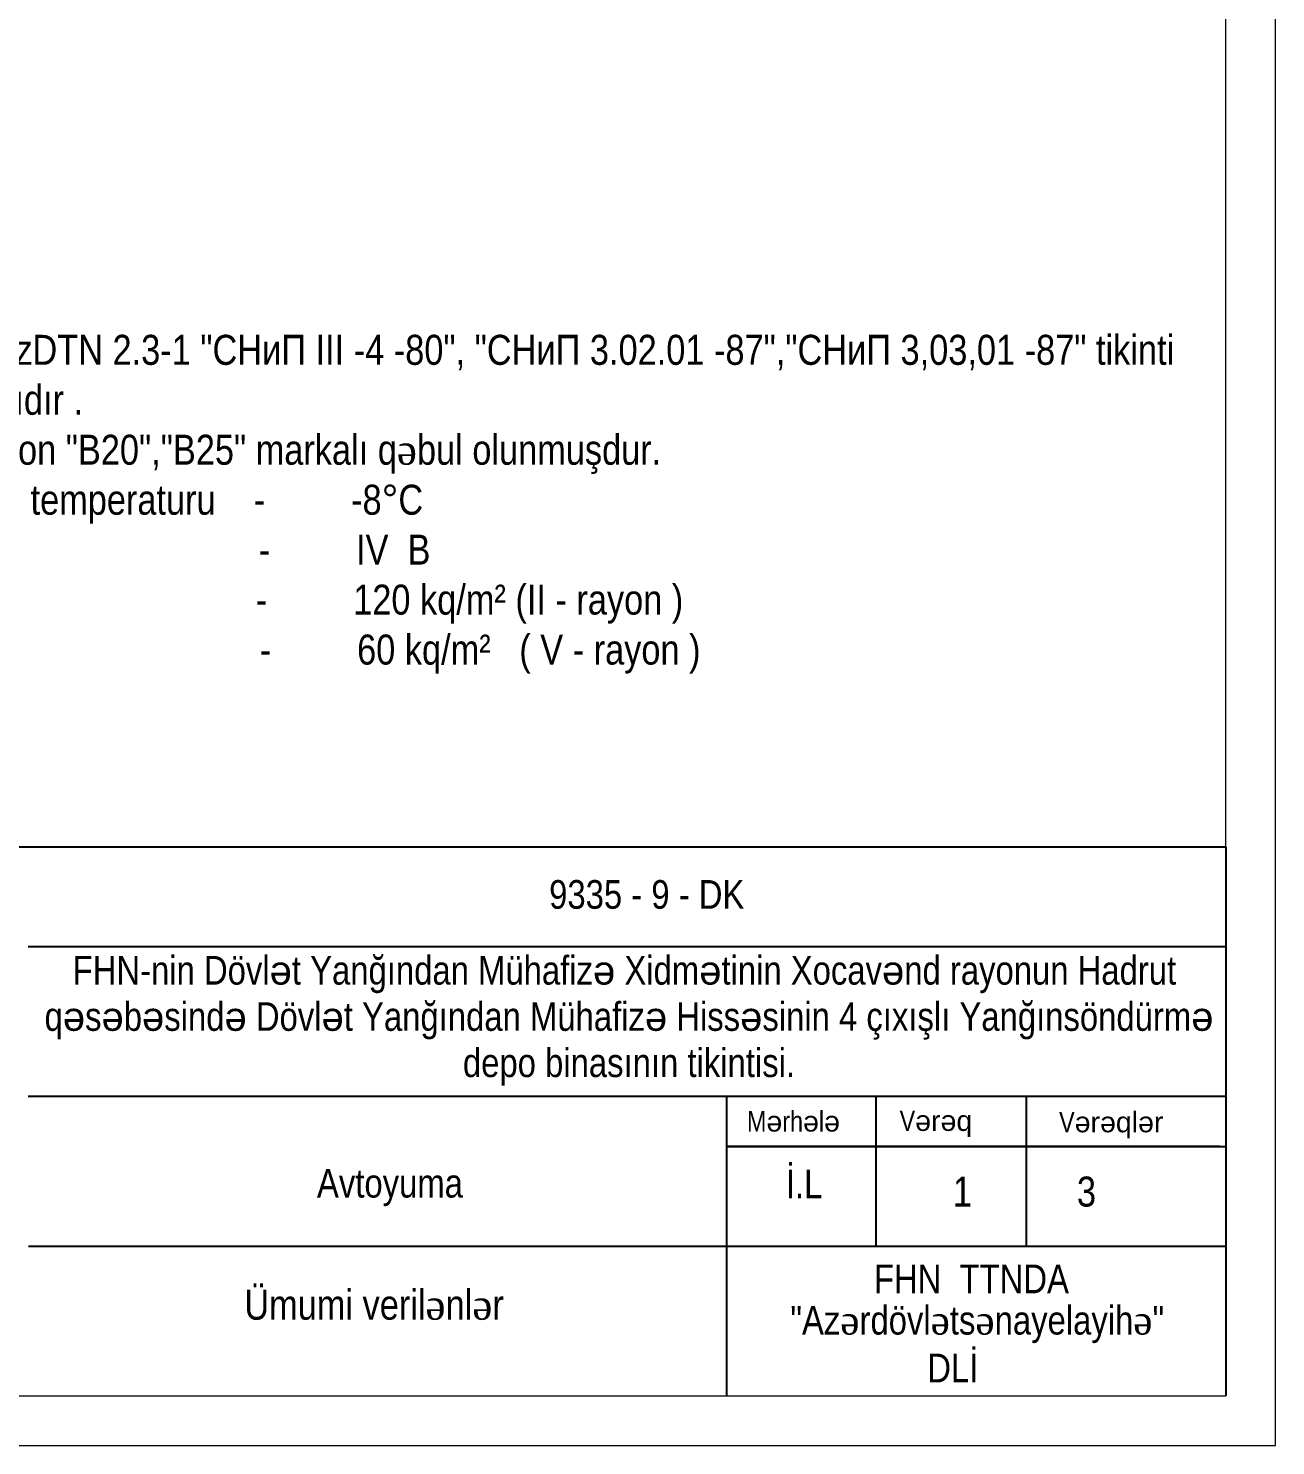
# Model space of a CAD drawing. Header units: millimetres. Extents: x -23631 to 2610815, y 484233 to 2921318.
# Drawn here: x 1764133 to 1776620, y 1478580 to 1492767 of the extents above; entities that cross this region are included whole.
import ezdxf

# ---------------------------------------------------------------- set-up
doc = ezdxf.new("R2010")
doc.units = ezdxf.units.MM
doc.layers.add('0_Ном._пера__7', color=7, linetype='Continuous', lineweight=60)
doc.layers.add('перегородка_Ном._пера__1', color=7, linetype='Continuous', lineweight=15)
doc.styles.add('style6', font='ARIALN.TTF', dxfattribs={"height": 300})

# ---------------------------------------------------------------- blocks, each defined once
blk = doc.blocks.new('üü')
at = {"lineweight": 25, "ltscale": 15}
for p, q in [((3742372, 336833), (3765204, 336833)), ((3765204, 336833), (3765204, 330047)), ((3750394, 335604), (3765206, 335604)), ((3750394, 333753), (3765203, 333753)), ((3759033, 330047), (3759033, 333759)), ((3760878, 333745), (3760878, 331893)), ((3762735, 333749), (3762735, 331899)), ((3765130, 333130), (3759033, 333130)), ((3759033, 333130), (3765204, 333130)), ((3750399, 331895), (3765196, 331895))]:
    blk.add_line(p, q, dxfattribs=at)
at = {"lineweight": 5, "ltscale": 15}
blk.add_line((3765204, 336833), (3765204, 336833), dxfattribs=at)
at = {"lineweight": 15}
for points in [[(3716207, 329430), (3765821, 329430), (3765821, 364480), (3716207, 364480)], [(3718676, 330047), (3765204, 330047), (3765204, 363863), (3718676, 363863)]]:
    blk.add_lwpolyline(points, close=True, dxfattribs=at)
at = {"lineweight": 25, "attachment_point": 1, "style": 'style6'}
for s, insert, char_height, width in [('M{\\fArial|b0|i0|c0|p34;ə}rh{\\fArial|b0|i0|c0|p34;ə}l{\\fArial|b0|i0|c0|p34;ə}', (3759283, 333566), 252.32, 7625.39), ('V{\\fArial|b0|i0|c0|p34;ə\\fArial|b0|i0|c238|p34;r\\fArial|b0|i0|c0|p34;ə\\fArial|b0|i0|c238|p34;q}', (3761171, 333574), 252.32, 7625.39), ('V{\\fArial|b0|i0|c0|p34;ə\\fArial|b0|i0|c238|p34;r\\fArial|b0|i0|c0|p34;ə\\fArial|b0|i0|c238|p34;ql\\fArial|b0|i0|c0|p34;ə\\fArial|b0|i0|c238|p34;r}', (3763143, 333557), 252.32, 7625.39), ('{\\fArial Narrow|b0|i0|c238|p34;İ}.L{\\fArial Narrow|b0|i0|c186|p34;      }', (3759764, 332844), 354.36, 12467.73)]:
    blk.add_mtext(s, dxfattribs=dict(at, insert=insert, char_height=char_height, width=width))
at = {"insert": (3753966, 332852), "char_height": 354.36, "attachment_point": 1, "style": 'style6'}
blk.add_mtext_dynamic_manual_height_columns('{\\fArial Narrow|b0|i0|c238|p34;Avtoyuma}', width=11468.39, gutter_width=1.18, heights=[0], dxfattribs=at)
at = {"ltscale": 15, "insert": (3760401, 331669), "char_height": 354.36, "attachment_point": 1, "style": 'style6'}
blk.add_mtext('  {\\fArial Narrow|b0|i0|c238|p34;  FHN  TTNDA}', dxfattribs=at)
at = {"lineweight": 25, "ltscale": 15, "insert": (3759820, 331158), "char_height": 354.359, "width": 10697.25, "attachment_point": 1, "style": 'style6'}
blk.add_mtext('"Az{\\fTimes New Roman|b0|i0|c238|p18;ə}rdövl{\\fTimes New Roman|b0|i0|c238|p18;ə}ts{\\fTimes New Roman|b0|i0|c238|p18;ə}nayelayih{\\fTimes New Roman|b0|i0|c238|p18;ə}"\\P               DL{\\fArial Narrow|b0|i0|c238|p34;İ}', dxfattribs=at)
at = {"layer": '0_Ном._пера__7', "linetype": 'Continuous', "insert": (3757768, 334683), "char_height": 354.359, "width": 16227.81, "attachment_point": 5, "line_spacing_factor": 0.967685, "style": 'style6'}
blk.add_mtext('{\\fArial Narrow|b0|i0|c238|p34;FHN-nin Dövl\\fArial|b0|i0|c238|p38;ə\\fArial Narrow|b0|i0|c238|p34;t Yanğından Mühafiz\\fArial|b0|i0|c238|p38;ə\\fArial Narrow|b0|i0|c238|p34; Xidm\\fArial|b0|i0|c238|p38;ə\\fArial Narrow|b0|i0|c238|p34;tinin} {\\fArial Narrow|b0|i0|c238|p34;Xocav\\fArial|b0|i0|c238|p38;ə\\fArial Narrow|b0|i0|c238|p34;nd rayonun Hadrut\\P q\\fArial|b0|i0|c238|p38;ə\\fArial Narrow|b0|i0|c238|p34;s\\fArial|b0|i0|c238|p38;ə\\fArial Narrow|b0|i0|c238|p34;b\\fArial|b0|i0|c238|p38;ə\\fArial Narrow|b0|i0|c238|p34;sind\\fArial|b0|i0|c238|p38;ə\\fArial Narrow|b0|i0|c238|p34; Dövl\\fArial|b0|i0|c238|p38;ə\\fArial Narrow|b0|i0|c238|p34;t Yanğından Mühafiz\\fArial|b0|i0|c238|p38;ə\\fArial Narrow|b0|i0|c238|p34; Hiss\\fArial|b0|i0|c238|p38;ə\\fArial Narrow|b0|i0|c238|p34;sinin 4 çıxışlı Yanğınsöndürm\\fArial|b0|i0|c238|p38;ə\\P\\fArial Narrow|b0|i0|c238|p34; depo binasının tikintisi}.', dxfattribs=at)
at = {"layer": 'перегородка_Ном._пера__1', "linetype": 'Continuous', "insert": (3756837, 336423), "char_height": 354.36, "attachment_point": 1, "style": 'style6'}
blk.add_mtext('{\\fArial Narrow|b0|i0|c238|p34;9335} -{\\fArial Narrow|b0|i0|c238|p34; 9 }- DK', dxfattribs=at)

msp = doc.modelspace()

# ---------------------------------------------------------------- block references
at = {"xscale": 0.8095442897741573, "yscale": 0.8095442897741573, "zscale": 0.8095442897741573}
msp.add_blockref('üü', (-1271979, 1211891.9), dxfattribs=at)

# ---------------------------------------------------------------- texts
at = {"color": 7, "ltscale": 15, "insert": (1758098.7, 1490199.6), "char_height": 300, "width": 18244.85, "attachment_point": 1, "style": 'style6'}
msp.add_mtext('{\\fArial Narrow|b0|i0|c238|p34;\\C256; \\P1.İ\\fArial Narrow|b0|i0|c204|p34;stehsalat \\fArial Narrow|b0|i0|c238|p34;iş\\fArial Narrow|b0|i0|c204|p34;l\\fTimes New Roman|b0|i0|c204|p18;ə\\fArial Narrow|b0|i0|c204|p34;r\\fArial Narrow|b0|i0|c238|p34;i\\fArial Narrow|b0|i0|c204|p34; yer\\fArial Narrow|b0|i0|c238|p34;i\\fArial Narrow|b0|i0|c204|p34;n\\fTimes New Roman|b0|i0|c204|p18;ə\\fArial Narrow|b0|i0|c204|p34; yet\\fArial Narrow|b0|i0|c238|p34;i\\fArial Narrow|b0|i0|c204|p34;r\\fArial Narrow|b0|i0|c238|p34;i\\fArial Narrow|b0|i0|c204|p34;l\\fTimes New Roman|b0|i0|c204|p18;ə\\fArial Narrow|b0|i0|c204|p34;rk\\fTimes New Roman|b0|i0|c204|p18;ə\\fArial Narrow|b0|i0|c204|p34;n :\\fArial Narrow|b0|i0|c238|p34; \\fArial Narrow|b0|i0|c204|p34;AzDTN 2.3-1 "СНиП III -4 -80",\\fArial Narrow|b0|i0|c238|p34; \\fArial Narrow|b0|i0|c204|p34;"СНиП 3.02.01 -87","СНиП 3,03,01 -87" t\\fArial Narrow|b0|i0|c238|p34;i\\fArial Narrow|b0|i0|c204|p34;k\\fArial Narrow|b0|i0|c238|p34;i\\fArial Narrow|b0|i0|c204|p34;nt\\fArial Narrow|b0|i0|c238|p34;i\\fArial Narrow|b0|i0|c204|p34; \\fArial Narrow|b0|i0|c238|p34; \\fArial Narrow|b0|i0|c204|p34;normalar\\fArial Narrow|b0|i0|c238|p34;ı\\fArial Narrow|b0|i0|c204|p34;n\\fArial Narrow|b0|i0|c238|p34;ı\\fArial Narrow|b0|i0|c204|p34;n t\\fTimes New Roman|b0|i0|c204|p18;ə\\fArial Narrow|b0|i0|c204|p34;l\\fTimes New Roman|b0|i0|c204|p18;ə\\fArial Narrow|b0|i0|c204|p34;bl\\fTimes New Roman|b0|i0|c204|p18;ə\\fArial Narrow|b0|i0|c238|p34;ri\\fArial Narrow|b0|i0|c204|p34;n\\fTimes New Roman|b0|i0|c204|p18;ə\\fArial Narrow|b0|i0|c204|p34; r\\fArial Narrow|b0|i0|c238|p34;i\\fArial Narrow|b0|i0|c204|p34;ay\\fTimes New Roman|b0|i0|c204|p18;ə\\fArial Narrow|b0|i0|c204|p34;t olunmal\\fArial Narrow|b0|i0|c238|p34;ı\\fArial Narrow|b0|i0|c204|p34;d\\fArial Narrow|b0|i0|c238|p34;ı\\fArial Narrow|b0|i0|c204|p34;r . \\fArial Narrow|b0|i0|c238|p34;\\C7;\\P2.Armaturlar A240 v\\fTimes New Roman|b0|i0|c238|p18;ə\\fArial Narrow|b0|i0|c238|p34; A500C sinifli, beton "B20","B25" markalı q\\fTimes New Roman|b0|i0|c238|p18;ə\\fArial Narrow|b0|i0|c238|p34;bul olunmuşdur.\\P \\C256;                           Havanın xarici hesabi temperaturu    -         -8°C\\P                            İqlim ş\\fTimes New Roman|b0|i0|c204|p18;ə\\fArial Narrow|b0|i0|c238|p34;raiti rayonu                             -         \\fArial Narrow|b0|i0|c204|p34;I\\fArial Narrow|b0|i0|c238|p34;V \\fArial Narrow|b0|i0|c204|p34; \\fArial Narrow|b0|i0|c238|p34;B \\P                            Qar örtüyü\\fArial Narrow|b0|i0|c204|p34;                                          \\fArial Narrow|b0|i0|c238|p34;-\\fArial Narrow|b0|i0|c204|p34;    \\C2;   \\fArial Narrow|b0|i0|c238|p34;  \\C7;12\\C0;0\\fArial Narrow|b0|i0|c204|p34; kq/\\fArial Narrow|b0|i0|c238|p34;m\\fArial Narrow|b0|i0|c204|p34;²\\fArial Narrow|b0|i0|c238|p34;\\C256; \\fArial Narrow|b0|i0|c204|p34;(II -\\fArial Narrow|b0|i0|c238|p34; \\fArial Narrow|b0|i0|c204|p34;rayon )\\fArial Narrow|b0|i0|c238|p34;\\P                            Kül\\fTimes New Roman|b0|i0|c204|p18;ə\\fArial Narrow|b0|i0|c238|p34;k t\\fTimes New Roman|b0|i0|c204|p18;ə\\fArial Narrow|b0|i0|c238|p34;zyiqi                                       -\\C2;         \\C0;60 kq/m\\fArial Narrow|b0|i0|c204|p34;²\\C2;   \\C0;( \\fArial Narrow|b0|i0|c238|p34;V\\fArial Narrow|b0|i0|c204|p34; -\\fArial Narrow|b0|i0|c238|p34; rayon )}', dxfattribs=at)
at = {"insert": (1773293, 1481121.3), "char_height": 300, "width": 6859.346, "attachment_point": 5, "style": 'style6'}
msp.add_mtext('                 1           3', dxfattribs=at)
at = {"color": 0, "lineweight": 30, "insert": (1766295.6, 1480140.6), "char_height": 300, "width": 5609.756, "attachment_point": 1, "style": 'style6'}
msp.add_mtext('{\\fArial Narrow|b0|i0|c238|p34;Ümumi veril\\fTimes New Roman|b0|i0|c238|p18;ə\\fArial Narrow|b0|i0|c238|p34;nl\\fTimes New Roman|b0|i0|c238|p18;ə\\fArial Narrow|b0|i0|c238|p34;r}', dxfattribs=at)

doc.saveas('drawing.dxf')
